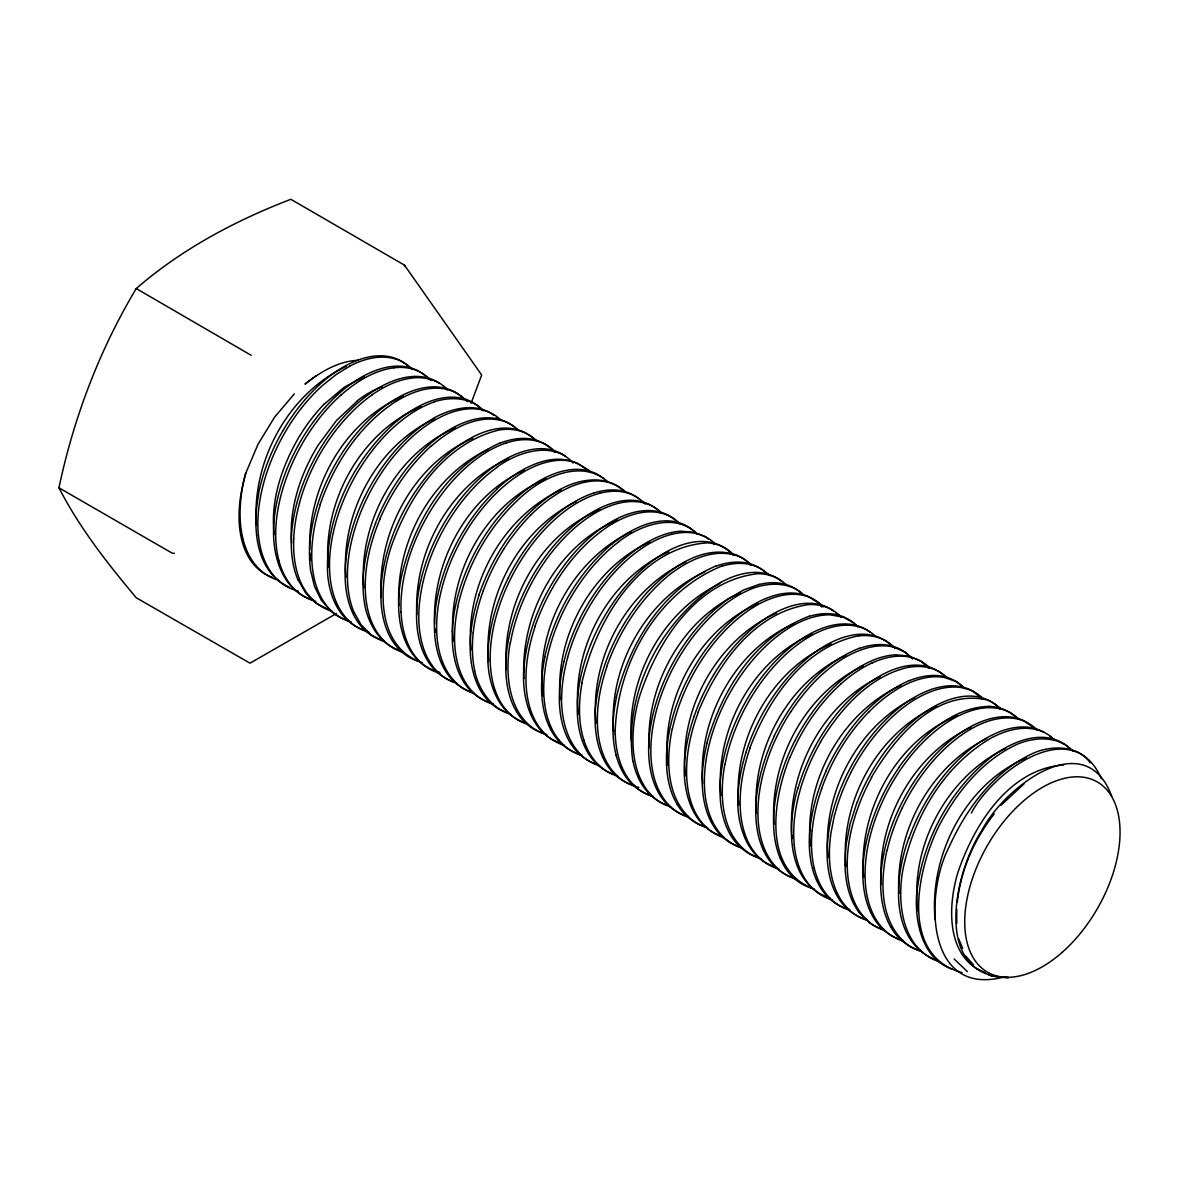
<?xml version="1.0" encoding="UTF-8"?>
<svg xmlns="http://www.w3.org/2000/svg" width="1179" height="1179" viewBox="0 0 1179 1179"><rect width="100%" height="100%" fill="white"/><g stroke="black" fill="none" stroke-linecap="round" stroke-linejoin="round"><path stroke-width="1.5" d="M684.675 758.701C681.919 788.058 690.29 826.391 722.123 836.162M274.221 520.219C270.772 550.961 280.116 590.812 313.835 600.17M615.084 734.134C616.396 665.413 656.305 592.506 721.769 566.112M844.886 864.87L846.036 844.871L850.133 823.826L856.986 802.472M956.744 909.156L956.759 923.378M957.289 901.95C960.738 869.984 974.429 839.153 994.206 813.923M510.242 642.776C503.919 675.788 509.092 723.449 546.791 734.532M595.056 712.897C597.945 668.242 617.943 625.784 647.212 592.33C669.348 568.794 702.05 543.696 736.182 554.896A126.359 69.723 -59.4 0 1 750.492 565.065M724.82 764.508C718.895 796.356 721.401 838.063 753.057 855.674A126.359 76.119 -59.4 0 0 761.251 858.872M258.614 494.414C252.277 526.866 254.944 571.962 289.503 587.275M672.266 728.681C665.457 760.971 666.076 802.943 696.612 823.178A126.359 76.149 -59.5 0 0 707.901 828.012M886.888 850.516C879.755 882.968 879.696 925.029 909.775 946.221A126.359 76.163 -59.6 0 0 922.612 951.821M830.429 835.778L834.54 814.689M797.932 787.94C786.673 825.049 785.803 883.69 830.281 898.206M336.531 613.448L250.007 663.188L136.248 597.753C107.466 563.4 79.465 527.838 58.95 487.782C73.746 417.749 99.39 350.001 136.248 288.56C181.537 249.241 235.078 220.724 290.845 199.295L404.441 265.128L481.666 374.996L471.114 403.218M581.763 683.319C595.174 622.63 638.797 546.864 707.813 542.841A126.359 69.62 -59.8 0 1 731.393 552.612A126.359 69.929 -59.1 0 1 733.751 554.867M457.614 607.038C467.385 563.503 490.744 522.783 524.817 493.75C546.938 475.181 583.649 459.353 608.276 482.255M298.523 487.575C292.981 505.423 289.931 524.228 291.655 542.929M544.757 656.718C554.661 613.257 578.064 572.611 612.21 543.711M616.293 697.349C629.483 643.086 662.76 588.925 715.638 566.126M908.773 838.181C893.903 878.134 888.951 943.524 938.292 960.811M706.987 742.652C721.887 689.641 755.695 636.041 809.325 616.204M789.871 757.36C773.188 798.05 761.546 870.456 814.571 889.172M320.113 504.597C334.276 463.391 359.757 424.749 396.763 400.786M478.998 594.702C493.426 553.673 519.04 515.208 556.223 491.643C576.28 479.367 605.254 473.147 623.897 491.275M534.971 626.329C549.517 585.388 575.19 546.968 612.461 523.579M606.596 666.931C619.049 631.87 639.799 599.418 668.522 575.485C688.492 559.833 716.198 546.039 741.37 557.549A126.359 69.767 -59.3 0 1 751.642 565.198M749.859 748.061C768.575 698.911 803.975 646.652 858.828 635.746M698.16 712.028C717.834 664.263 753.764 612.49 808.617 604.576A126.359 69.605 -60 0 1 833.877 610.973A126.359 69.812 -59.3 0 1 841.305 617.177M379.815 519.055C391.767 491.658 408.774 466.383 430.924 446.178M825.609 771.42C843.28 733.706 870.47 697.747 909.436 680.475M774.22 735.829C792.583 699.014 820.157 663.689 859.476 648.214M871.487 777.315C894.699 737.7 935.256 688.728 986.705 699.825A126.359 69.694 -59.5 0 1 1000.249 708.211M820.525 741.797C840.804 708.579 869.557 675.759 909.171 667.093M971.319 813.068C992.821 771.994 1072.404 712.632 1101.451 778.744M899.253 766.763C920.711 737.464 950.701 707.385 989.328 706.339M1001.03 805.242L1023.932 784.006M294.337 393.86L274.589 417.189L258.083 444.115L245.851 472.985A126.227 72.877 -60 0 0 272.202 577.342M396.571 421.212C353.449 459.368 324.593 516.697 327.688 574.998A126.359 75.839 -61.1 0 0 345.948 618.828A126.359 76.193 -60.3 0 0 367.023 631.03M324.461 403.955L344.297 387.169L364.473 376.558M993.705 755.091C949.979 788.81 921.462 841.393 916.496 896.349C915.096 923.85 922.98 959.22 952.131 969.123M357.429 400.875L336.59 420.387L318.242 445.087A112.521 65.331 -62.5 0 0 298.552 487.575M496.654 489.256C519.025 467.975 558.772 445.5 586.523 469.728M315.972 375.777L305.007 384.089C320.32 372.107 338.344 360.966 358.21 360.317M712.352 611.562L727.959 599.065L743.743 589.913L759.173 584.371M618.592 541.75C640.035 525.112 675.596 511.76 697.6 534.411M721.769 581.66C662.185 617.914 623.131 691.41 632.843 761.325M349.736 366.183L336.177 374.495L322.795 385.253A126.359 71.978 -62.1 0 0 297.801 412.856A126.359 72.98 -62.2 0 0 277.448 446.605A126.359 74.071 -62.1 0 0 259.748 501.222A126.359 75.353 -61.5 0 0 258.363 535.222M993.926 736.433C945.691 763.226 914.816 814.615 903.335 867.582C896.526 901.449 901.287 948.727 939.132 961.71M496.61 467.429C517.787 451.793 552.804 440.298 573.215 463.008M685.706 562.103C626.712 589.544 589.574 658.943 596.029 723.11M561.278 489.771C502.431 516.815 464.821 585.86 470.981 649.894M500.058 442.95C447.46 466.589 414.36 520.882 401.7 575.485C393.86 610.309 398.9 661.596 439.782 672.325M900.83 685.456C841.777 712.308 803.577 781.765 810.43 845.874M346.287 366.374C288.089 393.639 251.554 461.52 256.418 525.009M487.959 449.405C430.733 476.788 395.289 543.224 398.885 605.888M631.369 531.626C572.11 559.789 534.234 630.809 543.033 695.757M704.703 572.007C645.62 598.549 607.996 667.712 613.684 731.643M970.906 727.31C913.239 754.251 876.586 821.542 881.229 884.501M403.321 396.115C344.666 420.682 307.807 487.281 309.664 549.635M508.576 458.557C450.142 484.407 413.461 551.772 416.85 614.672M776.401 613.139C716.287 639.932 678.028 710.863 685.574 775.797M434.196 417.808C451.896 408.273 475.992 402.039 493.5 415.096M986.676 738.614C930.644 765.982 895.067 831.681 898.929 893.461M793.776 623.75C734.384 650.115 697.688 719.426 702.655 783.357M434.83 418.722C376.587 445.235 340.51 514.206 345.933 577.12M1005.672 748.459C947.061 776.209 909.363 846.92 917.984 910.925M914.668 697.909C857.339 725.763 821.498 794.646 828.174 857.619M523.977 470.347C467.105 496.079 432.133 562.324 434.565 623.603M576.487 501.399C518.907 529.224 482.904 597.444 488.592 660.726M845.918 655.377C787.778 682.051 751.362 750.286 756.402 813.392M880.02 676.849C822.721 703.598 787.999 771.051 791.684 833.199M649.791 541.913C591.843 568.44 554.749 636.572 560.172 699.633M455.256 427.874C395.451 453.576 358.151 523.815 363.795 587.776M719.897 583.605C662.701 610.751 626.594 678.043 631.354 740.618M600.273 509.564C539.009 533.999 501.502 605.21 506.248 669.701M863.308 665.826C805.331 692.928 769.194 760.971 774.014 824.224M668.773 551.816C608.777 578.167 570.96 649.585 578.403 714.106M936.612 706.383C877.338 732.675 839.64 802.472 845.903 866.565M472.646 438.352C413.225 464.04 376.912 533.424 381.2 596.928M740.486 592.934C682.464 618.076 645.635 685.456 649.084 747.751M545.951 478.939C484.775 504.14 446.251 576.384 453.34 641.347M812.198 634.051C751.907 660.107 714.607 731.024 720.929 795.56M1005.348 976.595C925.692 998.878 924.277 894.448 949.169 846.773C967.178 807.158 995.4 769.194 1036.547 751.789C1054.394 745.452 1078.461 745.806 1090.221 762.813M617.649 520.072C557.063 544.669 520.042 614.642 523.933 678.677M957.186 715.786C895.672 740.353 857.693 812.478 863.676 877.279M831.18 643.985C770.535 669.304 732.704 740.353 738.732 804.859M750.212 589.323C767.278 582.338 788.427 581.335 803.076 594.142M758.156 603.471C698.219 629.453 660.078 701.225 667.859 765.495M1026.231 757.964C965.616 783.504 929.111 855.379 935.065 919.532M420.991 406.726C360.612 431.706 322.088 502.711 328.307 566.937M434.24 401.818C450.805 396.38 471.055 397.249 483.582 410.749M174.345 553.349L171.942 553.025L58.95 487.782M1063.694 764.906C1008.811 768.914 974.016 824.799 957.982 872.283C947.769 905.428 945.75 957.201 984.539 972.513M962.079 972.616C898.766 955.815 917.233 868.864 939.118 825.757C956.773 792.067 982.136 760.426 1017.359 744.185C1035.28 736.698 1058.462 735.696 1072.713 750.92M560.762 743.079C531.67 734.163 522.415 699.633 523.623 672.339M775.399 866.845C745.364 857.958 736.285 822.146 737.921 794.248M422.509 662.716C374.951 646.962 378.385 583.826 391.752 545.125C409.806 495.165 444.866 442.656 499.601 429.893A126.359 69.62 -60.2 0 1 526.129 433.386A126.359 69.753 -59.4 0 1 536.607 440.71M944.585 677.453L956.7 681.83L965.292 688.728M511.141 714.474C491.422 708.594 478.939 690.157 474.621 670.822M525.171 722.771C499.704 714.651 488.858 686.458 487.944 661.802M976.934 968.799L985.01 972.837M988.238 974.458L991.465 976.065L1008.576 977.627C931.101 977.288 954.43 871.723 981.886 830.429C1003.226 788.574 1085.048 723.641 1111.709 796.267M328.248 609.455L315.839 603.058L305.685 593.066L298.095 579.832M383.514 641.479L371.179 634.936L361.113 624.811L353.626 611.444A126.359 75.279 -61.6 0 1 347.422 576.723A126.359 74.321 -62.1 0 1 352.934 535.59A126.359 73.127 -62.2 0 1 369.395 493.382A126.359 72.007 -62.1 0 1 394.434 455.418A126.359 70.932 -61.8 0 1 424.72 426.665A126.359 70.106 -61.2 0 1 456.052 411.014A126.359 69.664 -60.4 0 1 484.127 410.395A126.359 69.679 -59.6 0 1 500.692 419.901M397.574 649.673C378.71 642.437 368.261 623.205 364.591 604.267M136.248 288.56L251.186 355.306M587.923 469.64L576.988 463.111A126.359 69.767 -60.7 0 0 534.411 466.442A126.359 70.342 -61.4 0 0 502.961 487.015A126.359 71.271 -61.9 0 0 474.061 519.467A126.359 72.405 -62.2 0 0 451.645 559.583A126.359 73.614 -62.2 0 0 438.853 602.13A126.359 74.734 -61.9 0 0 437.512 641.553A126.359 75.603 -61.3 0 0 447.946 672.693A126.359 76.104 -60.6 0 0 468.933 691.483A126.359 76.208 -59.8 0 0 473.84 693.414M1033.732 727.605L1023.195 720.398A126.359 69.723 -60.6 0 0 981.355 721.666A126.359 70.239 -61.3 0 0 949.906 740.972A126.359 71.182 -61.9 0 0 920.563 772.451A126.359 72.302 -62.2 0 0 897.396 812.095A126.359 73.54 -62.2 0 0 883.602 854.687M982.313 698.867L972.292 690.835A126.359 69.694 -60.5 0 0 931.307 689.45M496.344 417.425L499.189 419.753M708.373 539.201L705.941 537.079L694.063 532.23L680.46 531.198A126.359 70.121 -61.2 0 0 634.169 551.02A126.359 70.961 -61.8 0 0 604.164 580.584A126.359 72.081 -62.2 0 0 579.641 619.063M712.028 542.384L714.459 544.506M928.256 667.977L921.123 661.36L909.422 656.187L895.937 654.802A126.359 70.106 -61.2 0 0 849.779 673.636A126.359 70.902 -61.8 0 0 819.714 702.684A126.359 71.978 -62.1 0 0 794.838 740.854M912.634 658.943L905.501 652.341L893.815 647.168A126.359 69.826 -60.8 0 0 849.956 654.743A126.359 70.475 -61.5 0 0 818.712 677.719A126.359 71.388 -62 0 0 790.785 711.88M954.076 958.954L967.414 971.643M859.064 912.531L869.203 922.538A126.359 76.178 -59.6 0 0 881.597 928.978M584.342 757.802C567.232 743.374 561.705 720.295 561.469 698.779M857.767 626.815L854.421 623.205L843.236 617.148L830.178 614.848A126.359 70.033 -61.1 0 0 784.403 630.986A126.359 70.828 -61.7 0 0 753.853 658.693A126.359 71.904 -62.1 0 0 728.136 696.096A126.359 73.113 -62.2 0 0 710.849 738.29A126.359 74.277 -62.1 0 0 704.379 779.791A126.359 75.264 -61.6 0 0 709.787 815.102A126.359 75.928 -60.9 0 0 726.47 839.669M965.852 956.213L973.618 965.026M821.851 607.052L818.698 603.162L807.969 596.279A126.359 69.738 -60.6 0 0 765.702 598.564M404.441 265.128L404.869 266.572M958.792 939.029L962.639 948.402M310.401 569.531L314.425 586.214L321.292 600.199L330.783 611.061A126.359 76.208 -59.8 0 0 349.264 620.773M434.904 628.834L435.729 632.327M792.067 834.968L792.833 838.534M274.176 534.5C270.227 500.839 281.693 467.149 298.287 438.234A112.948 64.197 -62.4 0 1 324.417 403.852M310.033 553.246L310.755 560.497M993.72 755.282A126.359 70.077 -61.1 0 1 1025.052 739.601A126.359 69.664 -60.4 0 1 1053.127 738.924A126.359 69.679 -59.6 0 1 1070.841 749.549M331.933 611.238A126.359 76.208 -60.1 0 1 308.132 594.555M467.149 401.523A126.359 69.738 -59.4 0 0 454.342 391.973A126.359 69.62 -60.2 0 0 427.697 388.834A126.359 69.944 -61 0 0 396.763 400.978M463.627 398.87A126.359 69.885 -59.1 0 0 460.031 395.599A126.359 69.62 -59.9 0 0 435.906 386.904A126.359 69.797 -60.7 0 0 406.077 393.491A126.359 70.386 -61.4 0 0 374.627 414.581M374.642 414.595A126.359 71.315 -61.9 0 0 345.904 447.416A126.359 72.45 -62.2 0 0 323.812 487.723A126.359 73.629 -62.2 0 0 311.433 530.255A126.359 74.719 -61.9 0 0 310.534 569.428M320.334 504.612A126.359 74.542 -62 0 0 312.214 565.861A126.359 75.5 -61.4 0 0 321.513 598.033A126.359 76.075 -60.7 0 0 341.571 618.164A126.359 76.208 -59.8 0 0 351.401 622.011M482.742 410.528A126.359 69.929 -59.1 0 0 480.457 408.185A126.359 69.62 -59.8 0 0 457.378 397.5A126.359 69.738 -60.6 0 0 428.065 402.083A126.359 70.239 -61.3 0 0 396.601 421.419M434.211 401.995A126.359 70.519 -61.5 0 0 387.493 433.15A126.359 71.492 -62 0 0 360.052 468.137A126.359 72.715 -62.2 0 0 339.965 509.461A126.359 73.953 -62.2 0 0 330.179 551.713A126.359 75.014 -61.8 0 0 332.11 589.353A126.359 75.795 -61.1 0 0 345.668 617.428A126.359 76.178 -60.3 0 0 369.174 632.298M434.181 418.029A126.359 70.991 -61.8 0 0 388.672 458.587A126.359 72.066 -62.2 0 0 364.488 497.376M364.444 497.346A126.359 73.363 -62.2 0 0 349.279 539.864A126.359 74.498 -62 0 0 345.27 580.481A126.359 75.456 -61.5 0 0 353.14 613.891A126.359 76.031 -60.8 0 0 371.974 635.717A126.359 76.222 -59.9 0 0 384.826 641.317M518.568 430.247A126.359 69.87 -59.1 0 0 516.151 428.095A126.359 69.62 -59.9 0 0 492.144 419.12A126.359 69.782 -60.7 0 0 462.36 425.486A126.359 70.357 -61.4 0 0 430.969 446.384M513.882 426.754A126.359 69.841 -59.2 0 0 511.318 424.838A126.359 69.605 -60 0 0 486.396 417.793A126.359 69.826 -60.8 0 0 456.17 426.076A126.359 70.489 -61.5 0 0 424.808 448.595A126.359 71.433 -62 0 0 396.601 482.506A126.359 72.612 -62.2 0 0 375.453 523.329M379.977 519.099A126.359 74.174 -62.1 0 0 365.298 581.984A126.359 75.205 -61.6 0 0 370.073 617.737A126.359 75.913 -61 0 0 386.196 642.909A126.359 76.208 -60.2 0 0 402.879 652.326M375.541 523.343A126.359 73.732 -62.2 0 0 364.355 565.669A126.359 74.822 -61.9 0 0 364.709 604.164M535.399 440.474A126.359 69.708 -59.5 0 0 520.794 430.777A126.359 69.649 -60.3 0 0 493.47 429.392A126.359 69.988 -61 0 0 462.33 443.23A126.359 70.755 -61.7 0 0 431.691 470.377A126.359 71.772 -62.1 0 0 405.709 507.397A126.359 73.525 -62.2 0 0 383.028 570.592A126.359 74.719 -61.9 0 0 381.819 609.926A126.359 75.603 -61.3 0 0 392.43 640.904A126.359 76.119 -60.6 0 0 413.564 659.474A126.359 76.193 -59.7 0 0 420.21 661.846M554.484 452.102A126.359 69.974 -59 0 0 552.214 449.73A126.359 69.635 -59.8 0 0 529.253 438.794A126.359 69.723 -60.6 0 0 500.043 443.127M555.486 452.073A126.359 69.635 -59.7 0 0 534.853 440.622A126.359 69.694 -60.5 0 0 506.204 442.95M506.204 442.95A126.359 70.18 -61.2 0 0 474.769 460.208A126.359 71.035 -61.8 0 0 444.851 490.169A126.359 72.125 -62.2 0 0 420.549 528.914A126.359 73.334 -62.2 0 0 405.222 571.388A126.359 74.469 -62 0 0 401.052 612.063M401.066 612.063A126.359 75.412 -61.5 0 0 408.715 645.62A126.359 76.016 -60.8 0 0 427.373 667.668A126.359 76.222 -60 0 0 440.135 673.415M565.537 456.229A126.359 69.782 -59.3 0 0 562.486 454.224A126.359 69.62 -60.1 0 0 536.769 448.875A126.359 69.885 -60.9 0 0 506.189 458.837A126.359 70.578 -61.6 0 0 474.96 482.815A126.359 71.551 -62 0 0 447.386 517.758A126.359 72.73 -62.2 0 0 427.211 559.052A126.359 73.923 -62.2 0 0 417.278 601.319A126.359 74.97 -61.8 0 0 419.046 639.062A126.359 75.765 -61.2 0 0 432.413 667.314A126.359 76.178 -60.4 0 0 454.062 681.919M496.624 467.65A126.359 71.344 -62 0 0 452.839 514.177A126.359 72.508 -62.2 0 0 431.558 554.896A126.359 73.717 -62.2 0 0 420.181 597.326A126.359 74.822 -61.9 0 0 420.387 635.938A126.359 75.677 -61.3 0 0 432.31 665.649A126.359 76.149 -60.5 0 0 454.519 682.597M587.953 469.625A126.359 69.915 -59.1 0 1 590.34 471.806M496.713 489.477A126.359 71.904 -62.1 0 0 456.745 543.003A126.359 73.113 -62.2 0 0 440.121 585.27A126.359 74.292 -62.1 0 0 434.417 626.462A126.359 75.294 -61.6 0 0 440.563 661.198A126.359 75.957 -60.9 0 0 457.894 684.925A126.359 76.222 -60.1 0 0 473.501 692.707M603.574 478.63A126.359 69.62 -60.2 0 0 565.36 470.568A126.359 70.003 -61 0 0 534.264 484.053A126.359 70.769 -61.7 0 0 503.551 511.008A126.359 71.816 -62.1 0 0 477.451 547.896A126.359 73.01 -62.2 0 0 459.53 589.927A126.359 74.189 -62.1 0 0 452.309 631.59M457.82 606.993A126.359 75.029 -61.8 0 0 457.924 664.602A126.359 75.81 -61.1 0 0 472.484 691.587A126.359 76.193 -60.3 0 0 493.308 704.217M452.323 631.59A126.359 75.205 -61.7 0 0 456.921 667.461A126.359 75.898 -61 0 0 472.882 692.854A126.359 76.208 -60.2 0 0 491.171 702.949M625.003 491.437A126.359 69.782 -59.3 0 0 618.577 486.632A126.359 69.62 -60.1 0 0 592.963 481.047A126.359 69.87 -60.9 0 0 562.442 490.788A126.359 70.534 -61.5 0 0 531.213 514.604M503.566 549.385A126.359 71.506 -62 0 1 531.228 514.633M483.287 590.605A126.359 72.671 -62.2 0 1 503.58 549.399M473.192 632.887A126.359 73.85 -62.2 0 1 483.302 590.62M479.219 594.702A126.359 74.513 -62 0 0 470.539 656.128A126.359 75.456 -61.5 0 0 479.47 688.61A126.359 76.045 -60.7 0 0 499.189 709.198A126.359 76.208 -59.9 0 0 507.235 712.706M474.754 670.718A126.359 74.911 -61.8 0 1 473.206 632.872M645.222 504.096A126.359 69.679 -59.5 0 0 627.714 493.087A126.359 69.649 -60.4 0 0 599.816 493.249M638.694 498.791A126.359 69.649 -59.7 0 0 622.261 490.95A126.359 69.694 -60.5 0 0 593.685 493.058M599.816 493.249A126.359 70.062 -61.1 0 0 568.529 508.458A126.359 70.873 -61.7 0 0 538.155 536.769A126.359 71.948 -62.1 0 0 512.821 574.512A126.359 73.142 -62.2 0 0 496.05 616.779A126.359 74.321 -62.1 0 0 490.169 658.059A126.359 75.294 -61.6 0 0 496.138 692.928A126.359 75.957 -60.9 0 0 513.322 716.847A126.359 76.222 -60.1 0 0 525.495 723.655M593.685 493.073A126.359 70.165 -61.2 0 0 562.265 510.109A126.359 70.991 -61.8 0 0 532.304 539.894A126.359 72.081 -62.2 0 0 507.913 578.535M507.943 578.55A126.359 73.26 -62.2 0 0 492.454 620.979A126.359 74.41 -62 0 0 488.091 661.714M662.023 513.322A126.359 69.915 -59.1 0 0 659.65 511.111A126.359 69.62 -59.9 0 0 635.908 501.635A126.359 69.767 -60.7 0 0 606.286 507.456A126.359 70.342 -61.4 0 0 574.807 527.824A126.359 71.256 -61.9 0 0 545.862 560.143A126.359 72.376 -62.2 0 0 523.329 600.199A126.359 73.555 -62.2 0 0 510.419 642.717M660.844 513.116A126.359 69.87 -59.1 0 0 654.787 507.736A126.359 69.62 -59.9 0 0 630.058 500.264A126.359 69.812 -60.7 0 0 599.949 508.075A126.359 70.431 -61.5 0 0 568.587 530.196A126.359 71.374 -62 0 0 540.247 563.768A126.359 72.538 -62.2 0 0 518.804 604.444A126.359 73.746 -62.2 0 0 507.265 646.917A126.359 74.837 -61.9 0 0 507.294 685.633A126.359 75.677 -61.3 0 0 519.055 715.52A126.359 76.149 -60.5 0 0 541.117 732.675A126.359 76.178 -59.7 0 0 544.462 733.795M677.645 522.341A126.359 69.708 -59.5 0 0 664.366 513.513A126.359 69.635 -60.3 0 0 637.205 511.642A126.359 70.003 -61.1 0 0 606.109 524.964A126.359 70.784 -61.7 0 0 575.337 551.772A126.359 71.786 -62.1 0 0 549.163 588.601A126.359 72.98 -62.2 0 0 531.125 630.603A126.359 74.115 -62.1 0 0 523.8 672.266M679.959 523.712A126.359 69.753 -59.4 0 0 669.613 516.151A126.359 69.62 -60.2 0 0 643.262 512.334A126.359 69.915 -60.9 0 0 612.446 523.771M535.192 626.329A126.359 74.498 -62 0 0 526.291 687.829A126.359 75.441 -61.5 0 0 535.045 720.413A126.359 76.06 -60.7 0 0 554.631 741.208A126.359 76.208 -59.9 0 0 564.328 745.32M695.551 532.702A126.359 69.635 -59.8 0 0 672.811 521.324A126.359 69.708 -60.5 0 0 643.705 525.244A126.359 70.209 -61.3 0 0 612.24 543.932M618.607 541.913A126.359 71.492 -62 0 0 575.381 589.942A126.359 72.671 -62.2 0 0 554.911 631.119A126.359 73.894 -62.2 0 0 544.595 673.474A126.359 74.97 -61.8 0 0 545.98 711.438A126.359 75.765 -61.2 0 0 559.008 740.073M544.963 656.688A126.359 75.029 -61.8 0 0 544.845 714.415A126.359 75.795 -61.1 0 0 559.229 741.547A126.359 76.193 -60.3 0 0 581.689 754.825M582.102 755.606A126.359 76.178 -60.4 0 1 559.023 740.058M714.562 543.254A126.359 69.679 -59.6 0 0 699.456 534.411A126.359 69.664 -60.4 0 0 671.647 534.338M671.647 534.323A126.359 70.077 -61.1 0 0 640.359 549.34A126.359 70.902 -61.8 0 0 609.911 577.504A126.359 71.934 -62.1 0 0 584.548 615.173A126.359 73.098 -62.2 0 0 567.63 657.425M563.989 661.522A126.359 73.275 -62.2 0 1 579.655 619.078M561.631 698.69A126.359 74.277 -62.1 0 1 567.674 657.425M563.975 661.522A126.359 74.469 -62 0 0 559.406 702.316A126.359 75.382 -61.5 0 0 566.716 736.168A126.359 76.016 -60.8 0 0 585.035 758.628A126.359 76.222 -60 0 0 597.665 764.626M599.787 765.864A126.359 76.193 -59.7 0 1 584.357 757.788M732.601 554.734A126.359 69.87 -59.2 0 0 726.588 549.267A126.359 69.605 -60 0 0 702.021 541.456A126.359 69.812 -60.8 0 0 671.956 548.972A126.359 70.445 -61.5 0 0 640.536 570.842A126.359 71.388 -62 0 0 612.093 604.296A126.359 72.538 -62.2 0 0 590.502 644.913M590.546 644.928A126.359 73.702 -62.2 0 0 578.801 687.416A126.359 74.778 -61.9 0 0 578.638 726.205A126.359 75.618 -61.3 0 0 590.178 756.299A126.359 76.222 -60.2 0 0 612.078 773.748M583.826 739.911A126.359 75.117 -61.7 0 1 581.969 683.275M583.811 739.911A126.359 75.869 -61 0 0 599.433 765.702A126.359 76.208 -60.2 0 0 617.531 776.136M606.817 666.946A126.359 74.483 -62 0 0 597.65 728.534A126.359 75.441 -61.5 0 0 606.257 761.295A126.359 76.045 -60.7 0 0 625.695 782.237A126.359 76.222 -59.9 0 0 638.797 787.366M595.233 712.823A126.359 75.53 -61.4 0 0 605.918 763.373A126.359 76.09 -60.6 0 0 626.609 782.605A126.359 76.208 -59.8 0 0 634.877 785.656M769.519 575.544A126.359 69.664 -59.6 0 0 750.168 564.549A126.359 69.679 -60.4 0 0 721.74 566.274M767.249 574.202A126.359 69.635 -59.7 0 0 744.627 562.634A126.359 69.708 -60.5 0 0 715.609 566.303M616.116 755.179A126.359 74.999 -61.8 0 1 616.499 697.305M615.261 734.031A126.359 75.692 -61.2 0 0 630.19 780.97A126.359 76.149 -60.4 0 0 653.151 796.724M616.116 755.194A126.359 75.795 -61.1 0 0 630.367 782.488A126.359 76.193 -60.3 0 0 652.709 795.958M786.275 584.755A126.359 69.856 -59.2 0 0 782.576 581.63A126.359 69.62 -59.9 0 0 758.082 573.687C695.802 580.481 656.629 642.791 639.151 697.673A126.359 74.778 -61.9 0 0 634.302 757.773A126.359 75.648 -61.3 0 0 645.635 788.073A126.359 76.134 -60.5 0 0 667.373 805.743A126.359 76.193 -59.7 0 0 670.689 806.937M781.544 581.262A126.359 69.812 -59.3 0 0 777.624 578.476A126.359 69.62 -60 0 0 752.202 572.493A126.359 69.841 -60.8 0 0 721.769 581.851M632.976 761.221A126.359 75.972 -60.9 0 0 656.187 799.671A126.359 76.222 -60 0 0 665.442 804.594M801.897 593.774A126.359 69.679 -59.5 0 0 786.879 584.784A126.359 69.649 -60.3 0 0 759.129 584.504M750.183 589.471A126.359 70.711 -61.6 0 0 703.598 624.074A126.359 71.742 -62.1 0 0 677.203 660.549A126.359 72.965 -62.3 0 0 658.752 702.463A126.359 74.13 -62.1 0 0 651 744.258A126.359 75.161 -61.7 0 0 654.993 780.572A126.359 75.869 -61 0 0 670.453 806.554A126.359 76.208 -60.2 0 0 688.433 817.209M712.396 611.768A126.359 71.86 -62.1 0 0 672.015 664.661A126.359 73.024 -62.2 0 0 654.934 706.84A126.359 74.233 -62.1 0 0 648.642 748.223A126.359 75.25 -61.6 0 0 654.212 783.416A126.359 75.957 -60.9 0 0 671.043 807.762A126.359 76.222 -60.1 0 0 688.123 816.487M823.399 606.831A126.359 69.635 -59.8 0 0 800.983 594.909A126.359 69.723 -60.6 0 0 772.039 598.195A126.359 70.239 -61.3 0 0 740.559 616.352A126.359 71.094 -61.9 0 0 710.878 646.991A126.359 72.17 -62.2 0 0 687.106 686.119A126.359 73.334 -62.2 0 0 672.457 728.637M765.716 598.534A126.359 70.298 -61.3 0 0 734.237 618.489A126.359 71.226 -61.9 0 0 705.101 650.469A126.359 72.361 -62.2 0 0 682.302 690.378A126.359 73.599 -62.2 0 0 669.009 732.955A126.359 74.69 -61.9 0 0 667.152 772.643A126.359 75.574 -61.4 0 0 677.085 804.27M677.1 804.255A126.359 76.09 -60.6 0 0 697.673 823.664A126.359 76.208 -59.8 0 0 705.912 826.788M836.265 613.183A126.359 69.753 -59.4 0 1 838.947 615.762M833.391 610.884A126.359 69.753 -59.4 0 0 828.749 607.981A126.359 69.62 -60.2 0 0 802.575 603.663A126.359 69.929 -61 0 0 771.818 614.613A126.359 70.622 -61.6 0 0 740.707 639.49A126.359 71.639 -62.1 0 0 713.531 674.992M694.033 716.508A126.359 72.744 -62.2 0 1 713.59 675.036M698.351 712.057A126.359 74.336 -62 0 0 686.62 774.382A126.359 75.323 -61.6 0 0 693.473 808.588A126.359 76.001 -60.8 0 0 711.453 831.534A126.359 76.222 -60 0 0 723.95 837.753M684.852 758.628A126.359 73.938 -62.2 0 1 694.048 716.523M853.301 622.777A126.359 69.649 -59.6 0 0 837.65 614.907A126.359 69.679 -60.4 0 0 809.31 616.337M707.194 742.623A126.359 74.866 -61.8 0 0 704.231 801.794A126.359 75.707 -61.2 0 0 716.876 830.812A126.359 76.163 -60.4 0 0 739.66 846.802M741.738 848.055A126.359 76.208 -60.1 0 1 726.47 839.654M874.833 635.658A126.359 69.62 -59.8 0 0 851.489 625.415A126.359 69.753 -60.7 0 0 822.028 630.47A126.359 70.313 -61.4 0 0 790.534 650.204A126.359 71.212 -61.9 0 0 761.339 682.081A126.359 72.302 -62.2 0 0 738.437 721.887A126.359 73.481 -62.2 0 0 725.026 764.449M870.014 632.165A126.359 69.62 -59.9 0 0 845.652 623.956A126.359 69.782 -60.7 0 0 815.706 631.03A126.359 70.386 -61.4 0 0 784.286 652.503A126.359 71.359 -62 0 0 755.665 685.618A126.359 72.494 -62.2 0 0 733.824 726.102A126.359 73.732 -62.2 0 0 721.754 768.649A126.359 74.793 -61.9 0 0 721.253 807.659A126.359 75.648 -61.3 0 0 732.483 838.077A126.359 76.119 -60.6 0 0 754.133 855.895A126.359 76.193 -59.7 0 0 759.143 857.619M892.709 646.903A126.359 69.708 -59.5 0 0 879.696 637.647A126.359 69.635 -60.2 0 0 852.8 635.068A126.359 69.988 -61 0 0 821.778 647.698A126.359 70.711 -61.7 0 0 790.917 673.99A126.359 71.757 -62.1 0 0 764.419 710.451A126.359 72.892 -62.2 0 0 745.983 752.335M894.994 648.244A126.359 69.767 -59.3 0 0 884.854 640.374A126.359 69.62 -60.1 0 0 858.798 635.864M750.05 748.076A126.359 74.483 -62 0 0 740.368 809.796A126.359 75.441 -61.5 0 0 748.606 842.882A126.359 76.045 -60.7 0 0 767.765 864.251A126.359 76.222 -59.9 0 0 779.039 869.144M738.113 794.16A126.359 74.056 -62.1 0 1 746.012 752.335M910.63 657.234A126.359 69.649 -59.7 0 0 888.303 645.237A126.359 69.694 -60.5 0 0 859.447 648.391M790.726 711.836A126.359 72.626 -62.2 0 0 769.858 752.821A126.359 73.85 -62.2 0 0 759.04 795.236A126.359 74.925 -61.8 0 0 759.865 833.538A126.359 75.721 -61.2 0 0 772.392 862.689A126.359 76.163 -60.4 0 0 795.088 878.9M756.328 799.215A126.359 73.879 -62.2 0 1 774.411 735.902M756.299 799.215A126.359 74.999 -61.8 0 0 758.642 836.589A126.359 75.78 -61.1 0 0 772.569 864.281A126.359 76.193 -60.3 0 0 796.385 878.62M929.789 667.918A126.359 69.856 -59.2 0 0 926.163 664.676A126.359 69.62 -59.9 0 0 902.009 656.158A126.359 69.782 -60.7 0 0 872.18 662.922M840.73 684.071A126.359 70.386 -61.4 0 1 872.18 662.878M840.745 684.115A126.359 71.3 -61.9 0 0 812.051 717.038A126.359 72.405 -62.2 0 0 790.063 757.39M794.793 740.839A126.359 73.26 -62.2 0 0 778.671 783.239A126.359 74.395 -62 0 0 773.586 824.268A126.359 75.382 -61.5 0 0 780.351 858.563M780.365 858.548A126.359 75.987 -60.8 0 0 798.242 881.612A126.359 76.222 -60 0 0 810.71 887.92M944.158 675.729A126.359 69.679 -59.5 0 0 930.526 667.506A126.359 69.649 -60.4 0 0 902.981 666.666A126.359 70.033 -61.1 0 0 871.841 680.976M946.545 677.144A126.359 69.738 -59.4 0 0 935.92 670.07A126.359 69.62 -60.2 0 0 909.142 667.24M871.856 680.961A126.359 70.784 -61.7 0 0 841.29 708.505A126.359 71.86 -62.1 0 0 815.514 745.791M820.702 741.915A126.359 73.437 -62.2 0 0 796.577 804.889A126.359 74.572 -62 0 0 794.263 844.709M798.139 787.926A126.359 72.995 -62.2 0 1 815.573 745.821M794.219 844.754A126.359 75.53 -61.4 0 0 803.724 876.749A126.359 76.09 -60.6 0 0 823.959 896.644A126.359 76.208 -59.8 0 0 832.123 899.916M962.093 686.09A126.359 69.635 -59.8 0 0 938.823 675.729A126.359 69.738 -60.6 0 0 909.422 680.651M944.556 677.512A126.359 69.885 -60.9 0 0 900.078 687.504A126.359 70.563 -61.6 0 0 868.923 711.924M868.923 711.88A126.359 71.595 -62 0 0 841.511 747.103A126.359 72.774 -62.2 0 0 821.689 788.486M809.546 834.585A126.359 74.012 -62.1 0 1 825.816 771.493M812.169 830.591A126.359 73.894 -62.2 0 1 821.734 788.486M814.232 868.142A126.359 75.014 -61.8 0 1 812.125 830.606M809.501 834.614A126.359 75.117 -61.7 0 0 813.171 871.134A126.359 75.869 -61 0 0 828.306 897.484A126.359 76.208 -60.2 0 0 849.543 909.436M814.247 868.127A126.359 75.795 -61.1 0 0 827.953 896.04A126.359 76.178 -60.4 0 0 849.882 910.217M982.343 697.865A126.359 69.664 -59.6 0 0 965.675 688.551A126.359 69.679 -60.4 0 0 937.511 689.435A126.359 70.121 -61.2 0 0 906.15 705.337A126.359 70.932 -61.8 0 0 875.953 734.252A126.359 71.978 -62.1 0 0 850.973 772.363M931.322 689.435A126.359 70.18 -61.2 0 0 899.872 707.194A126.359 71.035 -61.8 0 0 870.087 737.509A126.359 72.184 -62.2 0 0 846.021 776.46A126.359 73.378 -62.2 0 0 831.062 818.992A126.359 74.542 -62 0 0 827.304 859.52A126.359 75.456 -61.5 0 0 835.41 892.724A126.359 76.045 -60.7 0 0 854.451 914.285A126.359 76.222 -59.9 0 0 867.361 919.753M834.747 814.66A126.359 73.157 -62.2 0 1 851.017 772.392M830.62 835.705A126.359 75.279 -61.6 0 0 835.94 890.174A126.359 75.957 -60.9 0 0 853.596 913.489A126.359 76.222 -60.1 0 0 865.976 919.959M1000.175 709.124A126.359 69.812 -59.2 0 0 992.851 702.802A126.359 69.62 -60 0 0 967.812 696.111A126.359 69.826 -60.8 0 0 937.526 704.674A126.359 70.504 -61.5 0 0 906.194 727.443A126.359 71.447 -62 0 0 878.104 761.56A126.359 72.597 -62.2 0 0 857.133 802.486M871.679 777.433A126.359 73.57 -62.2 0 0 849.263 840.642A126.359 74.734 -61.9 0 0 848.276 879.888A126.359 75.618 -61.3 0 0 859.108 910.66A126.359 76.134 -60.5 0 0 880.462 928.949A126.359 76.193 -59.7 0 0 885.414 930.776M859.108 912.472A126.359 75.677 -61.3 0 1 845.048 864.782M1017.035 718.379A126.359 69.9 -59.1 0 0 1013.439 715.108A126.359 69.62 -59.9 0 0 989.299 706.427M1018.214 718.615A126.359 69.62 -60.2 0 0 980.957 708.387A126.359 69.944 -61 0 0 950.053 720.546A126.359 70.681 -61.6 0 0 919.104 746.322A126.359 71.727 -62.1 0 0 892.385 782.488A126.359 72.921 -62.2 0 0 873.551 824.298A126.359 74.1 -62.1 0 0 865.298 866.256A126.359 75.132 -61.7 0 0 868.805 902.893A126.359 75.839 -61.1 0 0 883.793 929.376M869.719 828.528A126.359 72.98 -62.2 0 1 899.385 766.91M869.689 828.528A126.359 74.189 -62.1 0 0 862.881 870.087A126.359 75.235 -61.6 0 0 867.906 905.678A126.359 75.928 -61 0 0 884.265 930.599A126.359 76.222 -60.1 0 0 902.805 940.282M903.114 941.048A126.359 76.193 -60.3 0 1 883.793 929.361M1037.107 729.963A126.359 69.635 -59.7 0 0 1016.313 718.792A126.359 69.708 -60.5 0 0 987.575 721.415A126.359 70.195 -61.2 0 0 956.169 738.982A126.359 71.02 -61.8 0 0 926.326 769.135A126.359 72.125 -62.2 0 0 902.186 807.983M887.08 850.486A126.359 73.29 -62.2 0 1 902.215 807.998M883.616 854.687A126.359 74.645 -61.9 0 0 881.185 894.64A126.359 75.544 -61.4 0 0 890.587 926.709M890.617 926.679A126.359 76.06 -60.7 0 0 910.66 946.722A126.359 76.208 -59.9 0 0 920.475 950.569M1054.07 739.38A126.359 69.841 -59.2 0 0 1049.074 735.298A126.359 69.605 -60 0 0 1024.124 728.313A126.359 69.812 -60.8 0 0 993.912 736.639M1049.988 736.433A126.359 69.767 -59.3 0 1 1053.982 740.324M1043.99 732.233A126.359 69.62 -60.1 0 0 1018.125 727.207A126.359 69.915 -60.9 0 0 987.516 737.464A126.359 70.563 -61.6 0 0 956.346 761.767A126.359 71.565 -62 0 0 928.875 796.842A126.359 72.715 -62.2 0 0 908.95 838.195M308.073 594.643A126.359 76.09 -60.6 0 1 296.636 570.341A126.359 75.618 -61.3 0 1 293.748 538.803M297.992 579.935A126.359 75.574 -61.4 0 1 292.451 525.407A126.359 74.66 -61.9 0 1 303.46 482.83A126.359 73.525 -62.2 0 1 324.564 441.771A126.359 72.287 -62.2 0 1 352.786 407.625A126.359 71.153 -61.9 0 1 384.221 384.87A126.359 70.268 -61.3 0 1 414.536 376.455M293.704 538.818A126.359 74.925 -61.8 0 1 299.51 503.109M299.437 503.109A126.359 73.629 -62.2 0 1 322.869 449.214A126.359 72.479 -62.2 0 1 345.978 418.28A126.359 71.447 -62 0 1 372.299 394.744M372.299 394.67A126.359 70.652 -61.6 0 1 399.254 380.861A126.359 69.856 -60.8 0 1 434.904 380.92A126.359 69.62 -60.1 0 1 447.784 389.718M414.536 376.44A126.359 69.738 -60.6 0 1 439.546 383.381M443.333 386.329A126.359 69.62 -59.8 0 1 446.812 389.792M315.839 601.378A126.359 76.031 -59.2 0 1 309.281 599.153A126.359 76.208 -60 0 1 290.343 584.475A126.359 76.09 -60.6 0 1 278.789 560.276M278.819 560.261A126.359 75.353 -61.5 0 1 277.625 511.229A126.359 74.469 -62 0 1 287.602 474.724A126.359 73.511 -62.2 0 1 304.904 439.207A126.359 72.125 -62.2 0 1 340.805 395.157M274.029 520.307A126.359 74.277 -62.1 0 1 292.421 456.686A126.359 73.083 -62.2 0 1 316.606 417.587A126.359 71.875 -62.1 0 1 346.538 387.257A126.359 70.799 -61.7 0 1 378.076 369.631A126.359 70.033 -61.1 0 1 406.858 366.949A126.359 69.635 -60.3 0 1 428.95 379.461M340.834 395.26A126.359 71.064 -61.8 0 1 367.804 376.293A126.359 70.268 -61.3 0 1 394.051 367.804M394.051 367.774A126.359 69.812 -60.7 0 1 416.894 370.56M416.894 370.545A126.359 69.635 -59.8 0 1 430.91 380.478M298.199 591.106A126.359 76.149 -59.5 0 1 281.28 582.942A126.359 76.193 -60.3 0 1 265.835 563.297A126.359 75.883 -61 0 1 258.452 535.178M258.407 494.458A126.359 73.85 -62.2 0 1 282.68 431.087M282.68 431.087A126.359 72.626 -62.2 0 1 309.443 394.714A126.359 71.447 -62 0 1 340.48 368.747A126.359 70.475 -61.5 0 1 371.473 356.515A126.359 69.841 -60.8 0 1 398.193 359.566A126.359 69.605 -60 0 1 407.389 365.505M349.75 366.079A126.359 70.033 -61.1 0 1 388.009 357.443A126.359 69.664 -60.4 0 1 408.302 365.696A126.359 69.649 -59.7 0 1 411.839 368.865M278.819 580.377A126.359 76.149 -59.6 0 1 263.551 572.729A126.359 76.104 -60.6 0 1 243.228 540.07M243.272 540.026A126.359 75.633 -61.3 0 1 240.162 508.65A126.359 74.925 -61.8 0 1 245.763 473M357.399 400.654A112.712 62.472 -61.6 0 1 382.143 386.756M1062.485 952.072A109.839 63.415 -60 0 0 1097.31 781.942A109.839 63.415 -60 0 0 967.369 897.16A109.839 63.415 -60 0 0 1062.485 952.072"/></g></svg>
